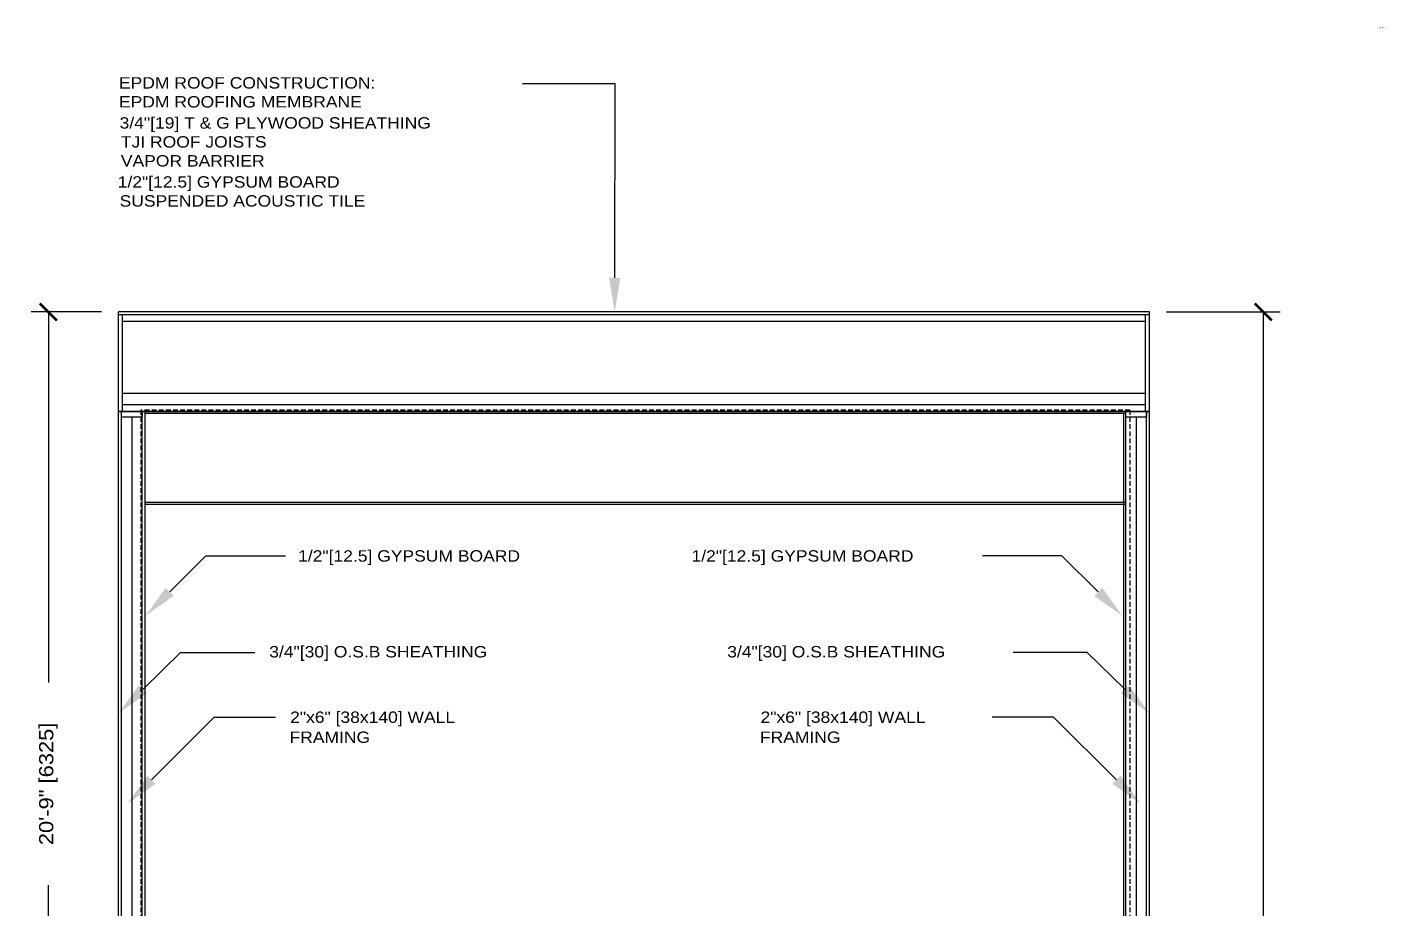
# Model space of a CAD drawing. Header units: inches. Extents: x -54 to 1371, y 14 to 582.
# Drawn here: x 298.6 to 657.1, y 336.2 to 568.8 of the extents above; entities that cross this region are included whole.
import ezdxf

# ---------------------------------------------------------------- set-up
doc = ezdxf.new("R2010")
doc.units = ezdxf.units.IN
doc.header["$MEASUREMENT"] = 0
doc.linetypes.add('HIDDEN', pattern=[0.375, 0.25, -0.125])
for name, color, linetype in [('Arch_Section_Ceiling', 150, 'Continuous'), ('Arch_Section_Insul', 11, 'BATTING'), ('Arch_Section_VP', 71, 'HIDDEN'), ('Arch_Section_Wall', 131, 'Continuous'), ('Dim', 5, 'Continuous'), ('Dim @ 48', 5, 'Continuous'), ('Mleader', 5, 'Continuous'), ('Mleader @ 4', 5, 'Continuous'), ('Mleader @ 48', 5, 'Continuous')]:
    doc.layers.add(name, color=color, linetype=linetype)
doc.styles.add('ROMANS', font='txt', dxfattribs={"width": 1.15})
doc.linetypes.add('BATTING', pattern='A,0.0001,-0.1,[134,ltypeshp.shx,S=0.1,R=0,X=-0.1,Y=0],-0.2,[134,ltypeshp.shx,S=0.1,R=180,X=0.1,Y=0],-0.1', length=0.4001)
doc.dimstyles.new('ROMANS', dxfattribs={"dimtxt": 0.078125, "dimasz": 0.09375, "dimexe": 0.09375, "dimexo": 0.09375, "dimgap": 0.0625, "dimtad": 0, "dimtih": 1, "dimdec": 4, "dimzin": 0, "dimdsep": 46, "dimtxsty": 'ROMANS', "dimcen": 0.0625, "dimadec": 0, "dimazin": 0, "dimtfac": 1, "dimtdec": 4, "dimtofl": 0, "dimtmove": 0, "dimatfit": 3, "dimfxl": 1, "dimtolj": 1, "dimtzin": 0, "dimarcsym": 0})

# ---------------------------------------------------------------- blocks, each defined once
blk = doc.blocks.new('_ARCHTICK')
at = {"color": 0, "linetype": 'Continuous', "const_width": 0.15}
blk.add_lwpolyline([(-0.5, -0.5), (0.5, 0.5)], dxfattribs=at)
blk = doc.blocks.new('*D23')
at = {"layer": 'DEFPOINTS', "color": 0, "transparency": 16777216}
for p in [(594.74, 493.69), (594.74, 103.69), (624.8, 103.69)]:
    blk.add_point(p, dxfattribs=at)
at = {"layer": 'Dim', "lineweight": -2, "transparency": 16777216}
for p, q in [((599.24, 493.69), (629.3, 493.69)), ((624.8, 493.78), (624.8, 325.41)), ((624.8, 103.59), (624.8, 271.97)), ((599.24, 103.69), (629.3, 103.69))]:
    blk.add_line(p, q, dxfattribs=at)
at = {"layer": 'Dim', "lineweight": -2, "transparency": 16777216, "xscale": 4.5, "yscale": 4.5, "zscale": 4.5}
for p, rotation in [((624.8, 493.69), 90), ((624.8, 103.69), 270)]:
    blk.add_blockref('_ARCHTICK', p, dxfattribs=dict(at, rotation=rotation))
at = {"layer": 'Dim', "transparency": 16777216, "insert": (624.8, 298.69), "char_height": 3.75, "attachment_point": 5, "rotation": 90, "style": 'ROMANS'}
blk.add_mtext('\\A1;32\'-6" [9906]', dxfattribs=at)
blk = doc.blocks.new('*D25')
at = {"layer": 'DEFPOINTS', "color": 0, "transparency": 16777216}
for p in [(304.21, 493.69), (322.74, 493.69), (304.21, 244.69)]:
    blk.add_point(p, dxfattribs=at)
at = {"layer": 'Dim', "lineweight": -2, "transparency": 16777216}
for p, q in [((318.24, 493.69), (299.71, 493.69)), ((304.21, 493.78), (304.21, 395.91)), ((304.21, 244.59), (304.21, 342.47))]:
    blk.add_line(p, q, dxfattribs=at)
at = {"layer": 'Dim', "lineweight": -2, "transparency": 16777216, "xscale": 4.5, "yscale": 4.5, "zscale": 4.5}
for p, rotation in [((304.21, 493.69), 90), ((304.21, 244.69), 270)]:
    blk.add_blockref('_ARCHTICK', p, dxfattribs=dict(at, rotation=rotation))
at = {"layer": 'Dim', "transparency": 16777216, "insert": (304.21, 369.19), "char_height": 3.75, "attachment_point": 5, "rotation": 90, "style": 'ROMANS'}
blk.add_mtext('\\A1;20\'-9" [6325]', dxfattribs=at)

msp = doc.modelspace()

# ---------------------------------------------------------------- hatches: boundary and pattern name
at = {"layer": 'Mleader @ 48'}
for points in [[(455.1701, 502.68586), (453.65407, 493.68855), (452.17011, 502.69121)], [(337.29114, 418.80743), (329.85371, 413.52212), (335.17496, 420.93388)], [(580.19134, 418.80743), (587.62877, 413.52212), (582.30752, 420.93388)], [(330.24059, 393.07509), (322.75424, 387.85929), (328.14431, 395.22116)], [(587.24189, 393.07509), (594.72824, 387.85929), (589.33817, 395.22116)], [(332.4879, 369.21622), (325.05049, 363.93087), (330.37171, 371.34265)], [(584.99458, 369.21622), (592.43199, 363.93087), (587.11077, 371.34265)]]:
    msp.add_hatch(color=256, dxfattribs=at).paths.add_polyline_path(points)

# ---------------------------------------------------------------- linework, layer by layer
at = {"layer": 'Arch_Section_Ceiling'}
for p, q in [((594.74124, 493.68852), (322.74124, 493.68852)), ((322.74124, 467.43852), (322.74124, 493.68852)), ((594.74124, 492.93852), (322.74124, 492.93852)), ((323.74124, 467.43852), (323.74124, 492.93852)), ((593.74124, 491.18852), (323.74124, 491.18852)), ((593.74124, 467.43852), (593.74124, 492.93852)), ((594.74124, 467.43852), (594.74124, 493.68852)), ((594.74124, 467.43852), (322.74124, 467.43852)), ((593.74124, 469.18852), (323.74124, 469.18852)), ((588.49124, 466.93852), (329.74124, 466.93852)), ((588.49124, 443.43852), (329.74124, 443.43852)), ((588.49124, 442.93852), (329.74124, 442.93852))]:
    msp.add_line(p, q, dxfattribs=at)
at = {"layer": 'Arch_Section_Insul', "linetype": 'BATTING', "ltscale": 0.1}
for p, q in [((593.74124, 472.18852), (323.74124, 472.18852)), ((326.24124, 465.93852), (326.24124, 246.18852)), ((591.24124, 465.93852), (591.24124, 240.68852))]:
    msp.add_line(p, q, dxfattribs=at)
at = {"layer": 'Arch_Section_VP', "linetype": 'HIDDEN', "ltscale": 5}
for p, q in [((328.61624, 467.81352), (328.61624, 246.18852)), ((589.61624, 467.81352), (328.61624, 467.81352)), ((589.61624, 467.81352), (589.61624, 175.68852))]:
    msp.add_line(p, q, dxfattribs=at)
at = {"layer": 'Arch_Section_Wall'}
for p, q in [((322.74124, 103.68852), (322.74124, 467.43852)), ((323.49124, 244.68852), (323.49124, 467.43852)), ((328.99124, 244.68852), (328.99124, 467.43852)), ((329.74124, 244.68852), (329.74124, 467.43852)), ((587.99124, 239.18852), (587.99124, 466.93852)), ((588.49124, 239.18852), (588.49124, 467.43852)), ((593.99124, 103.68852), (593.99124, 467.43852)), ((594.74124, 103.68852), (594.74124, 467.43852))]:
    msp.add_line(p, q, dxfattribs=at)
for points in [[(328.99124, 465.93852), (323.49124, 465.93852), (323.49124, 467.43852), (328.99124, 467.43852)], [(593.99124, 465.93852), (588.49124, 465.93852), (588.49124, 467.43852), (593.99124, 467.43852)]]:
    msp.add_lwpolyline(points, close=True, dxfattribs=at)
at = {"layer": 'Mleader'}
msp.add_line((322.74124, 467.43852), (594.74124, 467.43852), dxfattribs=at)
at = {"layer": 'Mleader @ 48'}
for p, q in [((453.76119, 553.82183), (429.3554, 553.82183)), ((453.67011, 502.68853), (453.76119, 553.82183)), ((336.23305, 419.87066), (345.80452, 429.39591)), ((345.80452, 429.39591), (366.784, 429.39591)), ((571.67796, 429.39591), (550.69848, 429.39591)), ((581.24943, 419.87066), (571.67796, 429.39591)), ((329.19245, 394.14813), (339.11587, 403.84131)), ((339.11587, 403.84131), (358.67613, 403.84131)), ((578.36662, 403.84131), (558.80635, 403.84131)), ((588.29003, 394.14813), (578.36662, 403.84131)), ((331.42981, 370.27944), (348.00308, 386.77282)), ((348.00308, 386.77282), (364.18357, 386.77282)), ((569.4794, 386.77282), (553.29891, 386.77282)), ((586.05267, 370.27944), (569.4794, 386.77282))]:
    msp.add_line(p, q, dxfattribs=at)

# ---------------------------------------------------------------- texts
at = {"layer": 'Mleader @ 4', "width": 1.15}
msp.add_text('22∅ HOLE', height=0.25, dxfattribs=at).set_placement((655.2766, 568.55178))
at = {"layer": 'Mleader @ 48', "width": 1.15}
for s, p in [('EPDM ROOF CONSTRUCTION:', (322.84968, 552.62183)), ('EPDM ROOFING MEMBRANE', (322.84968, 547.62183)), ('3/4"[19] T & G PLYWOOD SHEATHING', (323.01397, 542.0504)), ('TJI ROOF JOISTS', (323.34254, 537.0504)), ('VAPOR BARRIER', (323.34254, 532.0504)), ('1/2"[12.5] GYPSUM BOARD', (322.52111, 526.47897)), ('SUSPENDED ACOUSTIC TILE', (323.01397, 521.47897)), ('1/2"[12.5] GYPSUM BOARD', (370.11829, 427.82449)), ('1/2"[12.5] GYPSUM BOARD', (473.92848, 427.82449)), ('3/4"[30] O.S.B SHEATHING', (362.50328, 402.5556)), ('3/4"[30] O.S.B SHEATHING', (483.35063, 402.5556)), ('2"x6" [38x140] WALL', (368.01071, 385.28711)), ('2"x6" [38x140] WALL', (492.13605, 385.28711)), ('FRAMING', (367.84643, 380.00139)), ('FRAMING', (491.97177, 380.00139))]:
    msp.add_text(s, height=3, dxfattribs=at).set_placement(p)

# ---------------------------------------------------------------- dimensions: what is measured, and where the dimension line sits
at = {"layer": 'Dim @ 48'}
for base, p1, p2, picture, middle in [((304.21392, 493.68855), (304.21392, 244.68853), (322.74124, 493.68855), '*D25', (304.21392, 369.18854)), ((624.80259, 103.68852), (594.74126, 493.68855), (594.74126, 103.68852), '*D23', (624.80259, 298.68853))]:
    dim = msp.add_linear_dim(base=base, p1=p1, p2=p2, angle=90, dimstyle='ROMANS', override={"dimscale": 48, "dimtxt": 0.078125, "dimasz": 0.09375, "dimexe": 0.09375, "dimexo": 0.09375, "dimgap": 0.0625, "dimcen": 0.0625, "dimtix": 0, "dimtofl": 0, "dimtmove": 2, "dimatfit": 0}, dxfattribs=at)
    dim.commit()
    dim.dimension.update_dxf_attribs({"geometry": picture, "text_midpoint": middle})

doc.saveas('drawing.dxf')
